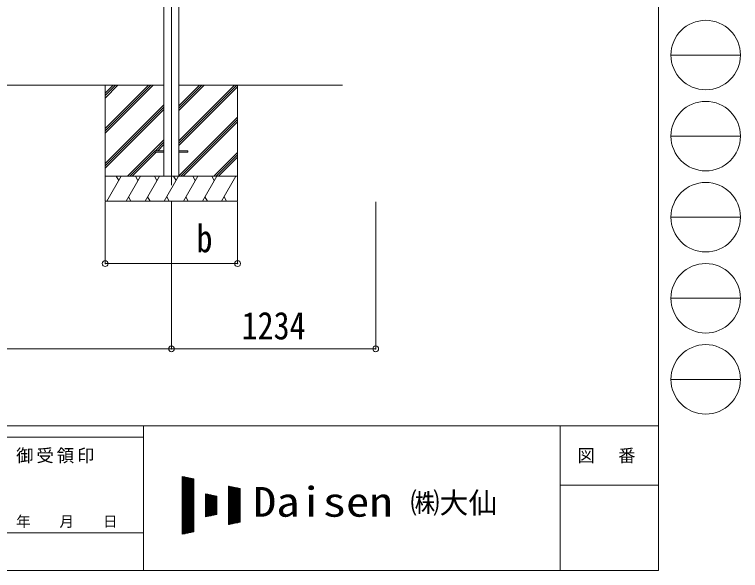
# Model space of a CAD drawing. Units: millimetres at full size; details may follow other scales. Extents: x -9783 to 9892, y -6828 to 6752.
# Drawn here: x 5506 to 9892, y -6828 to -3468 of the extents above; entities that cross this region are included whole.
import ezdxf
from ezdxf.enums import TextEntityAlignment as Align

# ---------------------------------------------------------------- set-up
doc = ezdxf.new("R2010")
doc.units = ezdxf.units.MM
doc.header["$LTSCALE"] = 35
doc.header["$PDMODE"] = 32
doc.header["$PDSIZE"] = 35
for name, color, linetype, lineweight in [('0-0_0', 7, 'Continuous', 9), ('0-1_本体', 4, 'Continuous', 9), ('0-2_部品', 7, 'Continuous', 9), ('0-8_PARTS2', 2, 'Continuous', 9), ('0-A_寸法', 6, 'Continuous', 9), ('F-0_240', 7, 'Continuous', 9)]:
    doc.layers.add(name, color=color, linetype=linetype, lineweight=lineweight)
doc.styles.add('ＭＳ ゴシック', font='')
doc.styles.get('ＭＳ ゴシック').set_extended_font_data('MS Gothic')

msp = doc.modelspace()

# ---------------------------------------------------------------- linework, layer by layer
at = {"layer": '0-0_0'}
for p, q in [((3199.28, -3895.78), (6408.88, -3895.78)), ((6054.08, -3944.37), (6102.68, -3895.78)), ((6054.08, -3958.52), (6116.82, -3895.78)), ((6054.08, -3972.66), (6130.96, -3895.78)), ((6054.08, -4184.79), (6343.1, -3895.78)), ((6054.08, -4170.65), (6328.96, -3895.78)), ((6054.08, -4156.5), (6314.81, -3895.78)), ((6054.08, -3895.78), (6054.08, -4595.78)), ((6499.28, -4019.67), (6623.18, -3895.78)), ((6499.28, -4033.82), (6637.32, -3895.78)), ((6499.28, -4047.96), (6651.46, -3895.78)), ((6499.28, -4245.95), (6849.46, -3895.78)), ((6499.28, -4231.8), (6835.31, -3895.78)), ((6499.28, -3895.78), (7488.08, -3895.78)), ((6854.08, -3895.78), (6854.08, -4595.78)), ((6499.28, -4260.09), (6854.08, -3905.29)), ((6054.08, -4368.64), (6408.88, -4013.84)), ((6054.08, -4382.78), (6408.88, -4027.98)), ((6054.08, -4396.92), (6408.88, -4042.12)), ((6499.28, -4443.94), (6854.08, -4089.14)), ((6511.58, -4445.78), (6854.08, -4103.28)), ((6525.73, -4445.78), (6854.08, -4117.42)), ((6189.07, -4445.78), (6408.88, -4225.97)), ((6357.73, -4291.27), (6408.88, -4240.11)), ((6203.22, -4445.78), (6354.08, -4294.91)), ((6371.87, -4291.27), (6408.88, -4254.25)), ((6217.36, -4445.78), (6362.87, -4300.27)), ((6709.57, -4445.78), (6854.08, -4301.27)), ((6723.72, -4445.78), (6854.08, -4315.41)), ((6737.86, -4445.78), (6854.08, -4329.55)), ((6854.08, -4445.78), (6054.08, -4445.78)), ((6064.37, -4595.78), (6150.97, -4445.78)), ((6135.97, -4471.76), (6120.97, -4445.78)), ((6179.84, -4595.78), (6266.44, -4445.78)), ((6251.44, -4471.76), (6236.44, -4445.78)), ((6295.31, -4595.78), (6381.91, -4445.78)), ((6366.91, -4471.76), (6351.91, -4445.78)), ((6410.78, -4595.78), (6497.38, -4445.78)), ((6482.38, -4471.76), (6467.38, -4445.78)), ((6526.25, -4595.78), (6612.85, -4445.78)), ((6597.85, -4471.76), (6582.85, -4445.78)), ((6641.72, -4595.78), (6728.32, -4445.78)), ((6698.32, -4445.78), (6713.32, -4471.76)), ((6757.19, -4595.78), (6843.8, -4445.78)), ((6054.08, -4595.78), (6854.08, -4595.78)), ((6194.84, -4569.8), (6209.84, -4595.78)), ((6310.31, -4569.8), (6325.31, -4595.78)), ((6425.78, -4569.8), (6440.78, -4595.78)), ((6541.25, -4569.8), (6556.25, -4595.78)), ((6656.72, -4569.8), (6671.72, -4595.78)), ((6772.19, -4569.8), (6787.19, -4595.78))]:
    msp.add_line(p, q, dxfattribs=at)
at = {"layer": '0-1_本体'}
for p, q in [((6408.88, -1589.72), (6408.88, -4445.8)), ((6499.28, -1589.72), (6499.28, -4445.8))]:
    msp.add_line(p, q, dxfattribs=at)
at = {"layer": '0-2_部品', "color": 4}
for p, q in [((6353.88, -4291.27), (6353.88, -4300.27)), ((6353.88, -4291.27), (6408.88, -4291.27)), ((6498.88, -4291.27), (6553.88, -4291.27)), ((6553.88, -4291.27), (6553.88, -4300.27)), ((6353.88, -4300.27), (6408.88, -4300.27)), ((6498.88, -4300.27), (6553.88, -4300.27))]:
    msp.add_line(p, q, dxfattribs=at)
at = {"layer": '0-8_PARTS2'}
msp.add_line((6454.08, -1424.18), (6454.08, -4499.41), dxfattribs=at)
at = {"layer": '0-A_寸法'}
for p, q in [((6054.08, -4973.67), (6054.08, -4599.26)), ((6454.08, -5488.65), (6454.08, -4599.26)), ((7688.08, -5488.65), (7688.08, -4599.26)), ((3154.08, -5488.65), (6454.08, -5488.65)), ((6454.08, -5488.65), (7688.08, -5488.65))]:
    msp.add_line(p, q, dxfattribs=at)
msp.add_lwpolyline([(6054.08, -4973.67), (6854.08, -4973.67), (6854.08, -4599.26)], dxfattribs=at)
for p in [(6054.08, -4973.67), (6854.08, -4973.67), (6454.08, -5488.65), (7688.08, -5488.65)]:
    msp.add_point(p, dxfattribs=at)
at = {"layer": 'F-0_240', "color": 5}
for p, q in [((9396.97, 6751.9), (9396.97, -6828.1)), ((-9783.03, -5953.1), (9396.97, -5953.1)), ((6285.75, -5953.1), (6285.75, -6828.1)), ((8801.97, -5953.1), (8801.97, -6828.1)), ((-9783.03, -6023.1), (6285.75, -6023.1)), ((8801.97, -6311.85), (9396.97, -6311.85)), ((5305.75, -6600.6), (6285.75, -6600.6)), ((-9783.03, -6828.1), (9396.97, -6828.1))]:
    msp.add_line(p, q, dxfattribs=at)
at = {"layer": 'F-0_240', "color": 4}
for p, q in [((9471.77, -3713.1), (9891.77, -3713.1)), ((9471.77, -4203.1), (9891.77, -4203.1)), ((9471.77, -4693.1), (9891.77, -4693.1)), ((9471.77, -5183.1), (9891.77, -5183.1)), ((9471.77, -5673.1), (9891.77, -5673.1))]:
    msp.add_line(p, q, dxfattribs=at)
at = {"layer": 'F-0_240'}
for p, q in [((6519.04, -6259.47), (6589.04, -6274.05)), ((6519.04, -6259.47), (6519.04, -6609.47)), ((6519.04, -6262.76), (6534.85, -6262.76)), ((6519.04, -6266.26), (6551.65, -6266.26)), ((6519.04, -6269.76), (6568.45, -6269.76)), ((6521.12, -6609.03), (6521.12, -6259.9)), ((6524.62, -6608.3), (6524.62, -6260.63)), ((6528.12, -6607.58), (6528.12, -6261.36)), ((6531.62, -6606.85), (6531.62, -6262.09)), ((6535.12, -6606.12), (6535.12, -6262.81)), ((6538.62, -6605.39), (6538.62, -6263.54)), ((6542.12, -6604.66), (6542.12, -6264.27)), ((6545.62, -6603.93), (6545.62, -6265)), ((6549.12, -6603.2), (6549.12, -6265.73)), ((6552.62, -6602.47), (6552.62, -6266.46)), ((6556.12, -6601.74), (6556.12, -6267.19)), ((6559.62, -6601.01), (6559.62, -6267.92)), ((6563.12, -6600.28), (6563.12, -6268.65)), ((6566.62, -6599.55), (6566.62, -6269.38)), ((6570.12, -6598.83), (6570.12, -6270.11)), ((6573.62, -6598.1), (6573.62, -6270.84)), ((6519.04, -6273.26), (6585.25, -6273.26)), ((6519.04, -6276.76), (6589.04, -6276.76)), ((6519.04, -6280.26), (6589.04, -6280.26)), ((6519.04, -6283.76), (6589.04, -6283.76)), ((6519.04, -6287.26), (6589.04, -6287.26)), ((6519.04, -6290.76), (6589.04, -6290.76)), ((6519.04, -6294.26), (6589.04, -6294.26)), ((6519.04, -6297.76), (6589.04, -6297.76)), ((6519.04, -6301.26), (6589.04, -6301.26)), ((6519.04, -6304.76), (6589.04, -6304.76)), ((6519.04, -6308.26), (6589.04, -6308.26)), ((6519.04, -6311.76), (6589.04, -6311.76)), ((6577.12, -6597.37), (6577.12, -6271.56)), ((6580.62, -6596.64), (6580.62, -6272.29)), ((6584.12, -6595.91), (6584.12, -6273.02)), ((6587.62, -6595.18), (6587.62, -6273.75)), ((6589.04, -6274.05), (6589.04, -6594.88)), ((6519.04, -6315.26), (6589.04, -6315.26)), ((6519.04, -6318.76), (6589.04, -6318.76)), ((6519.04, -6322.26), (6589.04, -6322.26)), ((6519.04, -6325.76), (6589.04, -6325.76)), ((6519.04, -6329.26), (6589.04, -6329.26)), ((6519.04, -6332.76), (6589.04, -6332.76)), ((6519.04, -6336.26), (6589.04, -6336.26)), ((6519.04, -6339.76), (6589.04, -6339.76)), ((6519.04, -6343.26), (6589.04, -6343.26)), ((6519.04, -6346.76), (6589.04, -6346.76)), ((6519.04, -6350.26), (6589.04, -6350.26)), ((6519.04, -6353.76), (6589.04, -6353.76)), ((6519.04, -6357.26), (6589.04, -6357.26)), ((6799.04, -6317.8), (6869.04, -6332.38)), ((6799.04, -6317.8), (6799.04, -6551.13)), ((6799.04, -6318.76), (6803.65, -6318.76)), ((6799.04, -6322.26), (6820.45, -6322.26)), ((6799.04, -6325.76), (6837.25, -6325.76)), ((6799.04, -6329.26), (6854.05, -6329.26)), ((6799.04, -6332.76), (6869.04, -6332.76)), ((6799.04, -6336.26), (6869.04, -6336.26)), ((6799.04, -6339.76), (6869.04, -6339.76)), ((6799.04, -6343.26), (6869.04, -6343.26)), ((6799.04, -6346.76), (6869.04, -6346.76)), ((6799.04, -6350.26), (6869.04, -6350.26)), ((6799.04, -6353.76), (6869.04, -6353.76)), ((6799.04, -6357.26), (6869.04, -6357.26)), ((6801.12, -6550.7), (6801.12, -6318.23)), ((6804.62, -6549.97), (6804.62, -6318.96)), ((6808.12, -6549.24), (6808.12, -6319.69)), ((6811.62, -6548.51), (6811.62, -6320.42)), ((6815.12, -6547.78), (6815.12, -6321.15)), ((6818.62, -6547.05), (6818.62, -6321.88)), ((6822.12, -6546.33), (6822.12, -6322.61)), ((6825.62, -6545.6), (6825.62, -6323.34)), ((6829.12, -6544.87), (6829.12, -6324.06)), ((6832.62, -6544.14), (6832.62, -6324.79)), ((6836.12, -6543.41), (6836.12, -6325.52)), ((6839.62, -6542.68), (6839.62, -6326.25)), ((6843.12, -6541.95), (6843.12, -6326.98)), ((6846.62, -6541.22), (6846.62, -6327.71)), ((6850.12, -6540.49), (6850.12, -6328.44)), ((6853.62, -6539.76), (6853.62, -6329.17)), ((6857.12, -6539.03), (6857.12, -6329.9)), ((6860.62, -6538.3), (6860.62, -6330.63)), ((6864.12, -6537.58), (6864.12, -6331.36)), ((6867.62, -6536.85), (6867.62, -6332.09)), ((6869.04, -6332.38), (6869.04, -6536.55)), ((6519.04, -6360.76), (6589.04, -6360.76)), ((6519.04, -6364.26), (6589.04, -6364.26)), ((6519.04, -6367.76), (6589.04, -6367.76)), ((6519.04, -6371.26), (6589.04, -6371.26)), ((6519.04, -6374.76), (6589.04, -6374.76)), ((6519.04, -6378.26), (6589.04, -6378.26)), ((6519.04, -6381.76), (6589.04, -6381.76)), ((6519.04, -6385.26), (6589.04, -6385.26)), ((6519.04, -6388.76), (6589.04, -6388.76)), ((6519.04, -6392.26), (6589.04, -6392.26)), ((6519.04, -6395.76), (6589.04, -6395.76)), ((6519.04, -6399.26), (6589.04, -6399.26)), ((6519.04, -6402.76), (6589.04, -6402.76)), ((6659.04, -6364.47), (6729.04, -6379.05)), ((6659.04, -6364.47), (6659.04, -6504.47)), ((6659.04, -6367.76), (6674.85, -6367.76)), ((6659.04, -6371.26), (6691.65, -6371.26)), ((6659.04, -6374.76), (6708.45, -6374.76)), ((6659.04, -6378.26), (6725.25, -6378.26)), ((6659.04, -6381.76), (6729.04, -6381.76)), ((6659.04, -6385.26), (6729.04, -6385.26)), ((6659.04, -6388.76), (6729.04, -6388.76)), ((6659.04, -6392.26), (6729.04, -6392.26)), ((6659.04, -6395.76), (6729.04, -6395.76)), ((6659.04, -6399.26), (6729.04, -6399.26)), ((6659.04, -6402.76), (6729.04, -6402.76)), ((6661.12, -6504.03), (6661.12, -6364.9)), ((6664.62, -6503.3), (6664.62, -6365.63)), ((6668.12, -6502.58), (6668.12, -6366.36)), ((6671.62, -6501.85), (6671.62, -6367.09)), ((6675.12, -6501.12), (6675.12, -6367.81)), ((6678.62, -6500.39), (6678.62, -6368.54)), ((6682.12, -6499.66), (6682.12, -6369.27)), ((6685.62, -6498.93), (6685.62, -6370)), ((6689.12, -6498.2), (6689.12, -6370.73)), ((6692.62, -6497.47), (6692.62, -6371.46)), ((6696.12, -6496.74), (6696.12, -6372.19)), ((6699.62, -6496.01), (6699.62, -6372.92)), ((6703.12, -6495.28), (6703.12, -6373.65)), ((6706.62, -6494.55), (6706.62, -6374.38)), ((6710.12, -6493.83), (6710.12, -6375.11)), ((6713.62, -6493.1), (6713.62, -6375.84)), ((6717.12, -6492.37), (6717.12, -6376.56)), ((6720.62, -6491.64), (6720.62, -6377.29)), ((6724.12, -6490.91), (6724.12, -6378.02)), ((6727.62, -6490.18), (6727.62, -6378.75)), ((6729.04, -6379.05), (6729.04, -6489.88)), ((6799.04, -6360.76), (6869.04, -6360.76)), ((6799.04, -6364.26), (6869.04, -6364.26)), ((6799.04, -6367.76), (6869.04, -6367.76)), ((6799.04, -6371.26), (6869.04, -6371.26)), ((6799.04, -6374.76), (6869.04, -6374.76)), ((6799.04, -6378.26), (6869.04, -6378.26)), ((6799.04, -6381.76), (6869.04, -6381.76)), ((6799.04, -6385.26), (6869.04, -6385.26)), ((6799.04, -6388.76), (6869.04, -6388.76)), ((6799.04, -6392.26), (6869.04, -6392.26)), ((6799.04, -6395.76), (6869.04, -6395.76)), ((6799.04, -6399.26), (6869.04, -6399.26)), ((6799.04, -6402.76), (6869.04, -6402.76)), ((6519.04, -6406.26), (6589.04, -6406.26)), ((6519.04, -6409.76), (6589.04, -6409.76)), ((6519.04, -6413.26), (6589.04, -6413.26)), ((6519.04, -6416.76), (6589.04, -6416.76)), ((6519.04, -6420.26), (6589.04, -6420.26)), ((6519.04, -6423.76), (6589.04, -6423.76)), ((6519.04, -6427.26), (6589.04, -6427.26)), ((6519.04, -6430.76), (6589.04, -6430.76)), ((6519.04, -6434.26), (6589.04, -6434.26)), ((6519.04, -6437.76), (6589.04, -6437.76)), ((6519.04, -6441.26), (6589.04, -6441.26)), ((6519.04, -6444.76), (6589.04, -6444.76)), ((6659.04, -6406.26), (6729.04, -6406.26)), ((6659.04, -6409.76), (6729.04, -6409.76)), ((6659.04, -6413.26), (6729.04, -6413.26)), ((6659.04, -6416.76), (6729.04, -6416.76)), ((6659.04, -6420.26), (6729.04, -6420.26)), ((6659.04, -6423.76), (6729.04, -6423.76)), ((6659.04, -6427.26), (6729.04, -6427.26)), ((6659.04, -6430.76), (6729.04, -6430.76)), ((6659.04, -6434.26), (6729.04, -6434.26)), ((6659.04, -6437.76), (6729.04, -6437.76)), ((6659.04, -6441.26), (6729.04, -6441.26)), ((6659.04, -6444.76), (6729.04, -6444.76)), ((6799.04, -6406.26), (6869.04, -6406.26)), ((6799.04, -6409.76), (6869.04, -6409.76)), ((6799.04, -6413.26), (6869.04, -6413.26)), ((6799.04, -6416.76), (6869.04, -6416.76)), ((6799.04, -6420.26), (6869.04, -6420.26)), ((6799.04, -6423.76), (6869.04, -6423.76)), ((6799.04, -6427.26), (6869.04, -6427.26)), ((6799.04, -6430.76), (6869.04, -6430.76)), ((6799.04, -6434.26), (6869.04, -6434.26)), ((6799.04, -6437.76), (6869.04, -6437.76)), ((6799.04, -6441.26), (6869.04, -6441.26)), ((6799.04, -6444.76), (6869.04, -6444.76)), ((6519.04, -6448.26), (6589.04, -6448.26)), ((6519.04, -6451.76), (6589.04, -6451.76)), ((6519.04, -6455.26), (6589.04, -6455.26)), ((6519.04, -6458.76), (6589.04, -6458.76)), ((6519.04, -6462.26), (6589.04, -6462.26)), ((6519.04, -6465.76), (6589.04, -6465.76)), ((6519.04, -6469.26), (6589.04, -6469.26)), ((6519.04, -6472.76), (6589.04, -6472.76)), ((6519.04, -6476.26), (6589.04, -6476.26)), ((6519.04, -6479.76), (6589.04, -6479.76)), ((6519.04, -6483.26), (6589.04, -6483.26)), ((6519.04, -6486.76), (6589.04, -6486.76)), ((6519.04, -6490.26), (6589.04, -6490.26)), ((6659.04, -6448.26), (6729.04, -6448.26)), ((6659.04, -6451.76), (6729.04, -6451.76)), ((6659.04, -6455.26), (6729.04, -6455.26)), ((6659.04, -6458.76), (6729.04, -6458.76)), ((6659.04, -6462.26), (6729.04, -6462.26)), ((6659.04, -6465.76), (6729.04, -6465.76)), ((6659.04, -6469.26), (6729.04, -6469.26)), ((6659.04, -6472.76), (6729.04, -6472.76)), ((6659.04, -6476.26), (6729.04, -6476.26)), ((6659.04, -6479.76), (6729.04, -6479.76)), ((6659.04, -6483.26), (6729.04, -6483.26)), ((6659.04, -6486.76), (6729.04, -6486.76)), ((6659.04, -6504.47), (6729.04, -6489.88)), ((6659.04, -6490.26), (6727.23, -6490.26)), ((6799.04, -6448.26), (6869.04, -6448.26)), ((6799.04, -6451.76), (6869.04, -6451.76)), ((6799.04, -6455.26), (6869.04, -6455.26)), ((6799.04, -6458.76), (6869.04, -6458.76)), ((6799.04, -6462.26), (6869.04, -6462.26)), ((6799.04, -6465.76), (6869.04, -6465.76)), ((6799.04, -6469.26), (6869.04, -6469.26)), ((6799.04, -6472.76), (6869.04, -6472.76)), ((6799.04, -6476.26), (6869.04, -6476.26)), ((6799.04, -6479.76), (6869.04, -6479.76)), ((6799.04, -6483.26), (6869.04, -6483.26)), ((6799.04, -6486.76), (6869.04, -6486.76)), ((6799.04, -6490.26), (6869.04, -6490.26)), ((6519.04, -6493.76), (6589.04, -6493.76)), ((6519.04, -6497.26), (6589.04, -6497.26)), ((6519.04, -6500.76), (6589.04, -6500.76)), ((6519.04, -6504.26), (6589.04, -6504.26)), ((6519.04, -6507.76), (6589.04, -6507.76)), ((6519.04, -6511.26), (6589.04, -6511.26)), ((6519.04, -6514.76), (6589.04, -6514.76)), ((6519.04, -6518.26), (6589.04, -6518.26)), ((6519.04, -6521.76), (6589.04, -6521.76)), ((6519.04, -6525.26), (6589.04, -6525.26)), ((6519.04, -6528.76), (6589.04, -6528.76)), ((6519.04, -6532.26), (6589.04, -6532.26)), ((6659.04, -6493.76), (6710.43, -6493.76)), ((6659.04, -6497.26), (6693.63, -6497.26)), ((6659.04, -6500.76), (6676.83, -6500.76)), ((6659.04, -6504.26), (6660.03, -6504.26)), ((6799.04, -6493.76), (6869.04, -6493.76)), ((6799.04, -6497.26), (6869.04, -6497.26)), ((6799.04, -6500.76), (6869.04, -6500.76)), ((6799.04, -6504.26), (6869.04, -6504.26)), ((6799.04, -6507.76), (6869.04, -6507.76)), ((6799.04, -6511.26), (6869.04, -6511.26)), ((6799.04, -6514.76), (6869.04, -6514.76)), ((6799.04, -6518.26), (6869.04, -6518.26)), ((6799.04, -6521.76), (6869.04, -6521.76)), ((6799.04, -6525.26), (6869.04, -6525.26)), ((6799.04, -6528.76), (6869.04, -6528.76)), ((6799.04, -6532.26), (6869.04, -6532.26)), ((6519.04, -6535.76), (6589.04, -6535.76)), ((6519.04, -6539.26), (6589.04, -6539.26)), ((6519.04, -6542.76), (6589.04, -6542.76)), ((6519.04, -6546.26), (6589.04, -6546.26)), ((6519.04, -6549.76), (6589.04, -6549.76)), ((6519.04, -6553.26), (6589.04, -6553.26)), ((6519.04, -6556.76), (6589.04, -6556.76)), ((6519.04, -6560.26), (6589.04, -6560.26)), ((6519.04, -6563.76), (6589.04, -6563.76)), ((6519.04, -6567.26), (6589.04, -6567.26)), ((6519.04, -6570.76), (6589.04, -6570.76)), ((6519.04, -6574.26), (6589.04, -6574.26)), ((6519.04, -6577.76), (6589.04, -6577.76)), ((6799.04, -6535.76), (6869.04, -6535.76)), ((6869.04, -6536.55), (6799.04, -6551.13)), ((6799.04, -6539.26), (6856.03, -6539.26)), ((6799.04, -6542.76), (6839.23, -6542.76)), ((6799.04, -6546.26), (6822.43, -6546.26)), ((6799.04, -6549.76), (6805.63, -6549.76)), ((6519.04, -6581.26), (6589.04, -6581.26)), ((6519.04, -6584.76), (6589.04, -6584.76)), ((6519.04, -6588.26), (6589.04, -6588.26)), ((6519.04, -6591.76), (6589.04, -6591.76)), ((6589.04, -6594.88), (6519.04, -6609.47)), ((6519.04, -6595.26), (6587.23, -6595.26)), ((6519.04, -6598.76), (6570.43, -6598.76)), ((6519.04, -6602.26), (6553.63, -6602.26)), ((6519.04, -6605.76), (6536.83, -6605.76)), ((6519.04, -6609.26), (6520.03, -6609.26))]:
    msp.add_line(p, q, dxfattribs=at)
at = {"layer": 'F-0_240', "color": 4}
for centre in [(9681.77, -3713.1), (9681.77, -4203.1), (9681.77, -4693.1), (9681.77, -5183.1), (9681.77, -5673.1)]:
    msp.add_circle(centre, 210, dxfattribs=at)

# ---------------------------------------------------------------- texts
at = {"layer": '0-A_寸法', "color": 7, "style": 'ＭＳ ゴシック', "width": 0.85}
for s, p in [('b', (6605.96, -4954.67)), ('1234', (6878.58, -5481.65))]:
    msp.add_text(s, height=166.8, dxfattribs=at).set_placement(p, align=Align.BOTTOM_LEFT)
at = {"layer": 'F-0_240', "style": 'ＭＳ ゴシック', "width": 1.15}
msp.add_text('Daisen', height=179.6, dxfattribs=at).set_placement((6947.05, -6556.97), align=Align.BOTTOM_LEFT)
at = {"layer": 'F-0_240', "style": 'ＭＳ ゴシック'}
for s, height, p in [('㈱大仙\u3000', 128.3, (7898.35, -6521.97)), ('年\u3000\u3000月\u3000\u3000日', 64.15, (5515.76, -6583.1))]:
    msp.add_text(s, height=height, dxfattribs=at).set_placement(p, align=Align.BOTTOM_LEFT)
at = {"layer": 'F-0_240', "char_height": 76.98, "attachment_point": 7, "style": 'ＭＳ ゴシック'}
for s, insert in [('\\T1.17;御受領印', (5515.75, -6180.6)), ('\\T1.17;図\u3000番', (8906.97, -6180.6))]:
    msp.add_mtext(s, dxfattribs=dict(at, insert=insert))

doc.saveas('drawing.dxf')
